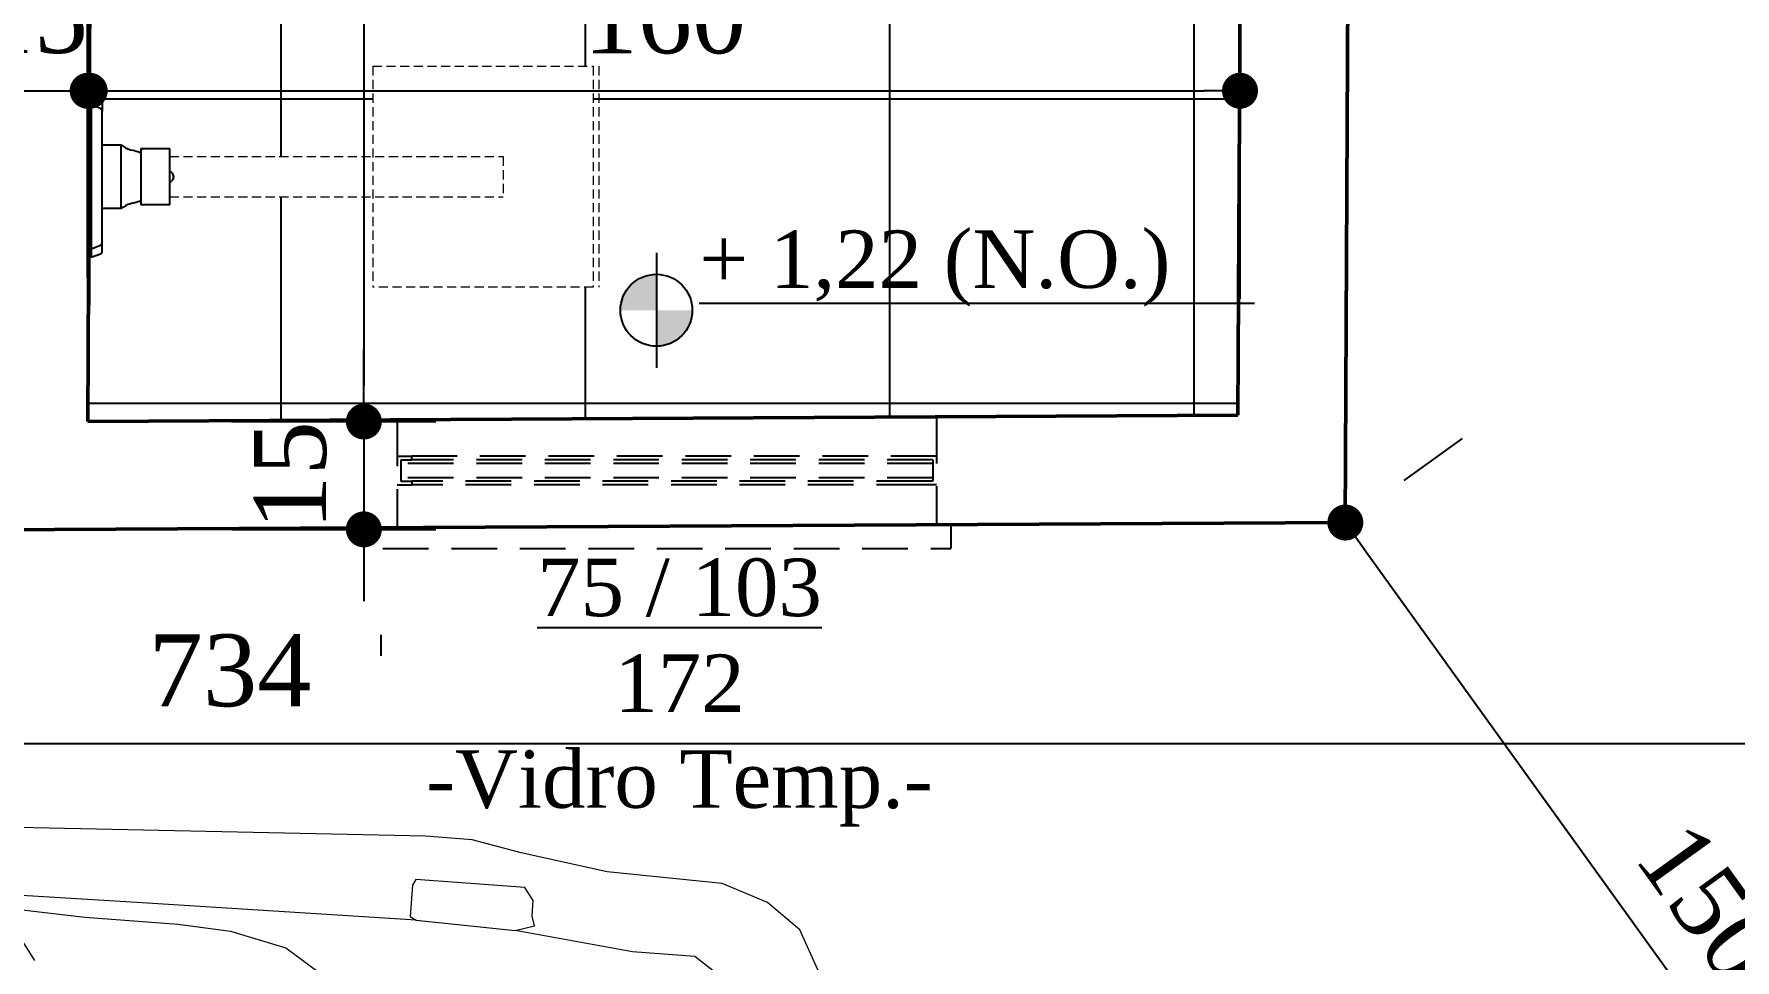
# Model space of a CAD drawing. Header units: millimetres. Extents: x 103208 to 171806, y -164 to 10038.
# Drawn here: x 108850.7 to 109087.3, y 6187.9 to 6316.7 of the extents above; entities that cross this region are included whole.
import ezdxf

# ---------------------------------------------------------------- set-up
doc = ezdxf.new("R2010")
doc.units = ezdxf.units.MM
doc.linetypes.add('HIDDEN', pattern=[9.525, 6.35, -3.175])
for name, color, linetype in [('Hachuria - Moveis', 1, 'Continuous'), ('Piso', 55, 'Continuous'), ('PN010', 1, 'Continuous'), ('Portas-Cotas', 2, 'Continuous'), ('Projeção Janela - Viga', 1, 'HIDDEN'), ('Texto', 2, 'Continuous')]:
    doc.layers.add(name, color=color, linetype=linetype)
for name, color, linetype, lineweight in [('MEDIDAS', 7, 'Continuous', 0), ('Parede Baixa', 5, 'Continuous', 50), ('Portas - Janelas', 2, 'Continuous', 20), ('Projeção Janela', 15, 'HIDDEN', 9), ('Vaga', 184, 'Continuous', 13)]:
    doc.layers.add(name, color=color, linetype=linetype, lineweight=lineweight)
doc.styles.add('Valéria', font='romantic.ttf', dxfattribs={"height": 10})
doc.dimstyles.new('Cota - 50', dxfattribs={"dimtxt": 10, "dimasz": 5, "dimexe": 10, "dimexo": 20, "dimgap": 5, "dimtad": 1, "dimtxsty": 'Valéria', "dimblk": 'DOT', "dimcen": 0, "dimclrd": 12, "dimclre": 12, "dimclrt": 2, "dimazin": 2, "dimtfac": 1, "dimtix": 1, "dimtmove": 0, "dimatfit": 3, "dimldrblk": 'DOT', "dimfxl": 1, "dimarcsym": 0})

# ---------------------------------------------------------------- blocks, each defined once
blk = doc.blocks.new('_Dot')
at = {"color": 0, "linetype": 'ByBlock', "lineweight": -2}
blk.add_line((-0.5, 0), (-1, 0), dxfattribs=at)
at = {"color": 0, "linetype": 'ByBlock', "const_width": 0.5}
blk.add_lwpolyline([(-0.25, 0, 1), (0.25, 0, 1)], format="xyb", close=True, dxfattribs=at)
blk = doc.blocks.new('*D1096')
at = {"layer": 'Defpoints', "color": 0, "transparency": 16777216}
for p in [(109951.63, 6718.85, 9825), (110050.4, 6581.57), (107511.64, 4963.15, 9825)]:
    blk.add_point(p, dxfattribs=at)
at = {"layer": 'MEDIDAS', "color": 12, "lineweight": -2, "transparency": 16777216}
for p, q in [((109963.31, 6702.61), (110056.24, 6573.45)), ((107614.47, 4828.79), (110046.35, 6578.65)), ((107523.32, 4946.91), (107616.25, 4817.75))]:
    blk.add_line(p, q, dxfattribs=at)
at = {"layer": 'MEDIDAS', "color": 12, "lineweight": -2, "transparency": 16777216, "xscale": 5, "yscale": 5, "zscale": 5}
for p, rotation in [((110050.4, 6581.57), 35.73698977606095), ((107610.41, 4825.87), 215.736989776061)]:
    blk.add_blockref('_Dot', p, dxfattribs=dict(at, rotation=rotation))
at = {"layer": 'MEDIDAS', "color": 2, "transparency": 16777216, "insert": (108824.48, 5711.96), "char_height": 10, "attachment_point": 5, "rotation": 35.737, "style": 'Valéria'}
blk.add_mtext('3006', dxfattribs=at)
blk = doc.blocks.new('Audi A4 Cab dessus')
at = {"color": 0, "linetype": 'Continuous', "flags": 128}
for points in [[(-0.5852, 2.3759), (-0.696, 2.3247), (-0.7348, 2.2778), (-0.7613, 2.2123), (-0.7762, 2.0474), (-0.8019, 1.9236), (-0.8198, 1.853), (-0.824, 1.7861), (-0.834, 0.774)], [(0.7584, -0.2673), (0.7669, 0.7224), (0.7321, 1.3788), (0.7164, 1.7697), (0.7075, 1.9136), (0.6778, 2.0813), (0.6697, 2.1669), (0.6293, 2.2367), (0.5811, 2.2532), (0.4536, 2.2926), (0.3571, 2.3256), (0.1476, 2.3432), (0.0137, 2.3517), (-0.1303, 2.3428), (-0.3375, 2.3245), (-0.4383, 2.2905), (-0.5613, 2.2579), (-0.6073, 2.2384), (-0.6562, 2.1743), (-0.6618, 2.085), (-0.6903, 1.9165)], [(-0.713, 1.201), (-0.7024, 1.2989), (-0.6939, 1.4328), (-0.6847, 1.5084), (-0.6618, 1.5876), (-0.6029, 1.6691)], [(-0.677, 1.2032), (-0.6396, 1.2278)], [(-0.7038, 1.774), (-0.7241, 1.3809), (-0.7562, 0.7287), (-0.7561, -0.266), (-0.7475, -0.2711), (-0.7575, -0.2884), (-0.7589, -0.3107), (-0.7553, -0.3243), (-0.7445, -0.3654)]]:
    blk.add_lwpolyline(points, dxfattribs=at)
blk.add_lwpolyline([(-0.6976, 1.9439), (-0.7113, 1.9403), (-0.7336, 1.9417), (-0.7523, 1.9294), (-0.7621, 1.7732), (-0.7535, 1.7682), (-0.7088, 1.7654), (-0.7038, 1.774), (-0.6903, 1.9165)], close=True, dxfattribs=at)
blk = doc.blocks.new('*D1099')
at = {"color": 12, "lineweight": -2, "transparency": 16777216}
for p, q in [((108858.44, 6279), (108858.44, 6318.81)), ((109018.44, 6279.87), (109018.44, 6318.81)), ((108863.44, 6308.81), (109013.44, 6308.81))]:
    blk.add_line(p, q, dxfattribs=at)
at = {"layer": 'Defpoints', "color": 0, "transparency": 16777216}
for p in [(109018.44, 6308.81), (108858.44, 6259, 9825), (109018.44, 6259.87, 9825)]:
    blk.add_point(p, dxfattribs=at)
at = {"color": 12, "lineweight": -2, "transparency": 16777216, "xscale": 5, "yscale": 5, "zscale": 5, "rotation": 180}
blk.add_blockref('_Dot', (108858.44, 6308.81), dxfattribs=at)
at = {"color": 12, "lineweight": -2, "transparency": 16777216, "xscale": 5, "yscale": 5, "zscale": 5}
blk.add_blockref('_Dot', (109018.44, 6308.81), dxfattribs=at)
at = {"color": 2, "transparency": 16777216, "insert": (108938.44, 6318.96), "char_height": 10, "attachment_point": 5, "style": 'Valéria'}
blk.add_mtext('160', dxfattribs=at)
blk = doc.blocks.new('*D1214')
at = {"color": 12, "lineweight": -2, "transparency": 16777216}
for p, q in [((108843.16, 6282.72), (108843.16, 6318.81)), ((108858.15, 6282.8), (108858.15, 6318.81)), ((108838.16, 6308.81), (108833.16, 6308.81)), ((108843.16, 6308.81), (108858.15, 6308.81)), ((108863.15, 6308.81), (108868.15, 6308.81))]:
    blk.add_line(p, q, dxfattribs=at)
at = {"layer": 'Defpoints', "color": 0, "transparency": 16777216}
for p in [(108858.15, 6308.81), (108858.15, 6262.8, 9825), (108843.16, 6262.72, 9825)]:
    blk.add_point(p, dxfattribs=at)
at = {"color": 12, "lineweight": -2, "transparency": 16777216, "xscale": 5, "yscale": 5, "zscale": 5}
blk.add_blockref('_Dot', (108843.16, 6308.81), dxfattribs=at)
at = {"color": 12, "lineweight": -2, "transparency": 16777216, "xscale": 5, "yscale": 5, "zscale": 5, "rotation": 180}
blk.add_blockref('_Dot', (108858.15, 6308.81), dxfattribs=at)
at = {"color": 2, "transparency": 16777216, "insert": (108850.66, 6319), "char_height": 10, "attachment_point": 5, "style": 'Valéria'}
blk.add_mtext('15', dxfattribs=at)
blk = doc.blocks.new('*D1239')
at = {"color": 12, "lineweight": -2, "transparency": 16777216}
for p, q in [((108532.69, 6218.03), (109256.55, 6218.03)), ((109261.55, 6214.6), (109261.55, 6208.03)), ((108527.69, 6211.12), (108527.69, 6208.03))]:
    blk.add_line(p, q, dxfattribs=at)
at = {"layer": 'Defpoints', "color": 0, "transparency": 16777216}
for p in [(109261.55, 6234.6, 9825), (108527.69, 6231.12, 9825), (109261.55, 6218.03)]:
    blk.add_point(p, dxfattribs=at)
at = {"color": 12, "lineweight": -2, "transparency": 16777216, "xscale": 5, "yscale": 5, "zscale": 5, "rotation": 180}
blk.add_blockref('_Dot', (108527.69, 6218.03), dxfattribs=at)
at = {"color": 12, "lineweight": -2, "transparency": 16777216, "xscale": 5, "yscale": 5, "zscale": 5}
blk.add_blockref('_Dot', (109261.55, 6218.03), dxfattribs=at)
at = {"color": 2, "transparency": 16777216, "insert": (108877.96, 6228.13), "char_height": 10, "attachment_point": 5, "style": 'Valéria'}
blk.add_mtext('734', dxfattribs=at)
blk = doc.blocks.new('*D1241')
at = {"color": 12, "lineweight": -2, "transparency": 16777216}
for p, q in [((108879.27, 6497.81), (108906.57, 6497.81)), ((108896.57, 6492.81), (108896.57, 6267.8)), ((108878.15, 6262.8), (108906.57, 6262.8))]:
    blk.add_line(p, q, dxfattribs=at)
at = {"layer": 'Defpoints', "color": 0, "transparency": 16777216}
for p in [(108859.27, 6497.81, 9825), (108858.15, 6262.8, 9825), (108896.57, 6262.8)]:
    blk.add_point(p, dxfattribs=at)
at = {"color": 12, "lineweight": -2, "transparency": 16777216, "xscale": 5, "yscale": 5, "zscale": 5}
for p, rotation in [((108896.57, 6497.81), 90), ((108896.57, 6262.8), 270)]:
    blk.add_blockref('_Dot', p, dxfattribs=dict(at, rotation=rotation))
at = {"color": 2, "transparency": 16777216, "insert": (108886.37, 6380.3), "char_height": 10, "attachment_point": 5, "rotation": 90, "style": 'Valéria'}
blk.add_mtext('235', dxfattribs=at)
blk = doc.blocks.new('*D1242')
at = {"color": 12, "lineweight": -2, "transparency": 16777216}
for p, q in [((108896.57, 6267.8), (108896.57, 6272.8)), ((108878.15, 6262.8), (108906.57, 6262.8)), ((108896.57, 6262.8), (108896.57, 6247.8)), ((108878.24, 6247.8), (108906.57, 6247.8)), ((108896.57, 6242.8), (108896.57, 6237.8))]:
    blk.add_line(p, q, dxfattribs=at)
at = {"layer": 'Defpoints', "color": 0, "transparency": 16777216}
for p in [(108858.15, 6262.8, 9825), (108858.24, 6247.8, 9825), (108896.57, 6247.8)]:
    blk.add_point(p, dxfattribs=at)
at = {"color": 12, "lineweight": -2, "transparency": 16777216, "xscale": 5, "yscale": 5, "zscale": 5}
for p, rotation in [((108896.57, 6262.8), 270), ((108896.57, 6247.8), 90)]:
    blk.add_blockref('_Dot', p, dxfattribs=dict(at, rotation=rotation))
at = {"color": 2, "transparency": 16777216, "insert": (108886.37, 6255.3), "char_height": 10, "attachment_point": 5, "rotation": 90, "style": 'Valéria'}
blk.add_mtext('15', dxfattribs=at)
blk = doc.blocks.new('*D1244')
at = {"color": 12, "lineweight": -2, "transparency": 16777216}
for p, q in [((109049.32, 6260.43), (109041.21, 6254.59)), ((109036.01, 6244.69), (109114.81, 6135.18)), ((109101.49, 6119.44), (109109.61, 6125.28))]:
    blk.add_line(p, q, dxfattribs=at)
at = {"layer": 'Defpoints', "color": 0, "transparency": 16777216}
for p in [(109033.09, 6248.75, 9825), (109117.73, 6131.12, 9825), (109117.73, 6131.12)]:
    blk.add_point(p, dxfattribs=at)
at = {"color": 12, "lineweight": -2, "transparency": 16777216, "xscale": 5, "yscale": 5, "zscale": 5}
for p, rotation in [((109033.09, 6248.75), 125.7361909105316), ((109117.73, 6131.12), 305.7361909105317)]:
    blk.add_blockref('_Dot', p, dxfattribs=dict(at, rotation=rotation))
at = {"color": 2, "transparency": 16777216, "insert": (109083.68, 6195.88), "char_height": 10, "attachment_point": 5, "rotation": 305.7362, "style": 'Valéria'}
blk.add_mtext('150', dxfattribs=at)

msp = doc.modelspace()

# ---------------------------------------------------------------- hatches: boundary and pattern name
at = {"layer": 'Piso'}
h = msp.add_hatch(dxfattribs=at)
h.set_pattern_fill('ANSI37', color=256, scale=13.333333, angle=-45)
h.set_pattern_definition([(360, (-5584.31, 0), (3e-14, 42.333333), []), (90, (-5584.31, 0), (-42.333333, 3e-14), [])])
h.paths.add_polyline_path([(109018.48638, 6332.09151), (108858.48797, 6332.80606), (108858.15428, 6262.8002), (109018.16022, 6263.6656)])
h.paths.add_polyline_path([(108897.79734, 6312.22614), (108928.47923, 6312.22614), (108928.47923, 6281.4828), (108897.79734, 6281.4828), (108897.79734, 6294.05447), (108869.57101, 6294.05447), (108869.57101, 6292.92747), (108865.5612, 6292.92747), (108865.5612, 6293.51302), (108865.23967, 6293.37895), (108864.79613, 6293.244), (108864.45442, 6293.17628), (108864.09595, 6293.0946), (108863.75369, 6292.9774), (108863.42744, 6292.82594), (108863.11716, 6292.64022), (108862.82345, 6292.41916), (108860.19203, 6292.41916), (108860.19203, 6287.80226), (108860.19203, 6286.31287), (108859.973, 6286.13622), (108858.65103, 6285.65447), (108858.65103, 6308.05447), (108860.10131, 6307.52596), (108860.19203, 6307.25914), (108860.19203, 6305.90669), (108860.19203, 6301.28978), (108862.82345, 6301.28978), (108863.1172, 6301.06869), (108863.42762, 6300.88233), (108863.75388, 6300.73146), (108864.096, 6300.61432), (108864.45442, 6300.53266), (108864.79613, 6300.46494), (108865.23967, 6300.32999), (108865.5612, 6300.19592), (108865.5612, 6300.78147), (108869.57101, 6300.78147), (108869.57101, 6299.65447), (108897.79734, 6299.65447)], flags=16)
h.paths.add_polyline_path([(108869.57101, 6296.04), (108869.57101, 6297.7027), (108869.92861, 6297.39728), (108870.09361, 6296.99894), (108870.05978, 6296.5691), (108869.8345, 6296.20147)], flags=0)
h.paths.add_polyline_path([(108870.00433, 6297.27372), (108870.10498, 6296.85447), (108870.00433, 6296.43522), (108869.95669, 6296.37943), (108870.03816, 6296.57612), (108870.08786, 6296.78314), (108870.07115, 6296.99538), (108870.02145, 6297.20239), (108869.8345, 6297.50747), (108869.77195, 6297.5458)], flags=0)
h.paths.add_polyline_path([(108860.1564, 6287.62111), (108860.05434, 6287.41167), (108859.92603, 6287.357), (108860.17034, 6287.58736), (108860.18297, 6287.71249)], flags=0)
h.paths.add_polyline_path([(108942.25932, 6278.28279, -1), (108932.25932, 6278.28279, -1)], flags=16)
h.paths.add_polyline_path([(108924.20264, 6308.21766), (108951.39199, 6308.21766), (108951.39199, 6329.77091), (108924.20264, 6329.77091)], flags=24)
h.paths.add_polyline_path([(108897.63116, 6256.41393), (108897.63116, 6276.20683), (108876.0779, 6276.20683), (108876.0779, 6256.41393)], flags=9)
h.paths.add_polyline_path([(108940.86778, 6276.75025), (109009.05712, 6276.75025), (109009.05712, 6293.99285), (108940.86778, 6293.99285)], flags=24)
at = {"layer": 'Portas - Janelas'}
h = msp.add_hatch(color=256, dxfattribs=at)
edge = h.paths.add_edge_path()
edge.add_arc((108937.25932, 6278.28279), 5, 90, 180)
edge.add_line((108932.25932, 6278.28279), (108937.25932, 6278.28279))
edge.add_line((108937.25932, 6278.28279), (108937.25932, 6283.28279))
edge = h.paths.add_edge_path()
edge.add_arc((108937.25932, 6278.28279), 5, 270, 360)
edge.add_line((108942.25932, 6278.28279), (108937.25932, 6278.28279))
edge.add_line((108937.25932, 6278.28279), (108937.25932, 6273.28279))

# ---------------------------------------------------------------- linework, layer by layer
at = {"layer": 'Hachuria - Moveis'}
for p, q in [((108858.65103, 6308.05447), (108859.92603, 6307.58984)), ((108858.65103, 6308.05447), (108858.65103, 6285.65447)), ((108859.25721, 6306.63692), (108858.65103, 6306.87528)), ((108859.92603, 6306.35194), (108859.25721, 6306.63692)), ((108859.92603, 6307.58984), (108859.99488, 6307.55508)), ((108860.11412, 6306.17459), (108859.92603, 6306.35194)), ((108859.99488, 6307.55508), (108860.05903, 6307.50334)), ((108860.05903, 6307.50334), (108860.11412, 6307.43815)), ((108860.11412, 6307.43815), (108860.1564, 6307.36395)), ((108860.1564, 6306.08783), (108860.11412, 6306.17459)), ((108860.1564, 6307.36395), (108860.18297, 6307.28579)), ((108860.18297, 6305.99645), (108860.1564, 6306.08783)), ((108860.18297, 6307.28579), (108860.19203, 6307.20902)), ((108860.19203, 6305.90669), (108860.18297, 6305.99645)), ((108860.19203, 6307.20902), (108860.19203, 6305.90669)), ((108860.19203, 6301.28978), (108860.19203, 6305.90669)), ((108860.19203, 6292.41916), (108860.19203, 6301.28978)), ((108860.19203, 6301.28978), (108862.82345, 6301.28978)), ((108862.82345, 6301.28978), (108863.1172, 6301.06869)), ((108862.82345, 6292.41916), (108862.82345, 6301.28978)), ((108863.1172, 6301.06869), (108863.42762, 6300.88233)), ((108863.42762, 6300.88233), (108863.75388, 6300.73146)), ((108863.75388, 6300.73146), (108864.096, 6300.61432)), ((108864.096, 6300.61432), (108864.45442, 6300.53266)), ((108865.5612, 6300.78147), (108865.5612, 6300.19592)), ((108865.5612, 6300.78147), (108869.57101, 6300.78147)), ((108869.57101, 6297.66509), (108869.57101, 6300.78147)), ((108864.45442, 6300.53266), (108864.68251, 6300.48746)), ((108864.68251, 6300.48746), (108864.90723, 6300.43114)), ((108864.90723, 6300.43114), (108865.12858, 6300.36379)), ((108865.12858, 6300.36379), (108865.34658, 6300.28541)), ((108865.34658, 6300.28541), (108865.5612, 6300.19592)), ((108865.5612, 6300.19592), (108865.5612, 6293.51302)), ((108869.59043, 6297.65704), (108869.57101, 6297.66509)), ((108869.57101, 6296.04385), (108869.57101, 6297.66509)), ((108869.57101, 6296.04385), (108869.59043, 6296.0519)), ((108869.57101, 6292.92747), (108869.57101, 6296.04385)), ((108869.71094, 6297.58319), (108869.59043, 6297.65704)), ((108869.71094, 6296.12575), (108869.59043, 6296.0519)), ((108869.71094, 6297.58319), (108869.81842, 6297.49139)), ((108869.71094, 6296.12575), (108869.81842, 6296.21755)), ((108869.91022, 6297.38392), (108869.81842, 6297.49139)), ((108869.91022, 6296.32502), (108869.81842, 6296.21755)), ((108869.91022, 6297.38392), (108869.98407, 6297.2634)), ((108869.91022, 6296.32502), (108869.98407, 6296.44554)), ((108870.03816, 6297.13282), (108869.98407, 6297.2634)), ((108869.98407, 6296.44554), (108870.03816, 6296.57612)), ((108870.07115, 6296.99538), (108870.03816, 6297.13282)), ((108870.07115, 6296.71356), (108870.03816, 6296.57612)), ((108870.07115, 6296.99538), (108870.08224, 6296.85447)), ((108870.07115, 6296.71356), (108870.08224, 6296.85447)), ((108865.5612, 6293.51302), (108865.34658, 6293.42353)), ((108865.5612, 6293.51302), (108865.5612, 6292.92747)), ((108862.82345, 6292.41916), (108860.19203, 6292.41916)), ((108860.19203, 6287.80226), (108860.19203, 6292.41916)), ((108863.11716, 6292.64022), (108862.82345, 6292.41916)), ((108863.42744, 6292.82594), (108863.11716, 6292.64022)), ((108863.75369, 6292.9774), (108863.42744, 6292.82594)), ((108864.09595, 6293.0946), (108863.75369, 6292.9774)), ((108864.45442, 6293.17628), (108864.09595, 6293.0946)), ((108864.68251, 6293.22148), (108864.45442, 6293.17628)), ((108864.90723, 6293.2778), (108864.68251, 6293.22148)), ((108865.12858, 6293.34515), (108864.90723, 6293.2778)), ((108865.34658, 6293.42353), (108865.12858, 6293.34515)), ((108869.57101, 6292.92747), (108865.5612, 6292.92747)), ((108858.65103, 6286.83366), (108859.25721, 6287.07202)), ((108859.25721, 6287.07202), (108859.92603, 6287.357)), ((108859.92603, 6287.357), (108860.11412, 6287.53436)), ((108860.11412, 6287.53436), (108860.1564, 6287.62111)), ((108860.1564, 6287.62111), (108860.18297, 6287.71249)), ((108860.18297, 6287.71249), (108860.19203, 6287.80226)), ((108860.19203, 6286.49992), (108860.19203, 6287.80226)), ((108858.65103, 6285.65447), (108859.92603, 6286.1191)), ((108859.92603, 6286.1191), (108859.99488, 6286.15386)), ((108859.99488, 6286.15386), (108860.05903, 6286.2056))]:
    msp.add_line(p, q, dxfattribs=at)
msp.add_circle((108937.25932, 6278.28279), 5, dxfattribs=at)
msp.add_arc((108859.85571, 6286.4747), 0.33727, 307.0748722, 4.2896314, dxfattribs=at)
at = {"layer": 'Parede Baixa'}
for p, q in [((108858.15428, 6262.8002, 9825), (108859.27446, 6497.8097, 9825)), ((109018.16022, 6263.6656, 9825), (109019.2804, 6498.6757, 9825)), ((109033.08928, 6248.74613, 9825), (109034.28057, 6498.6757, 9825)), ((108858.15428, 6262.8002, 9825), (109018.16022, 6263.6656, 9825)), ((108740.77377, 6247.16513, 9825), (109033.30237, 6248.74728, 9825))]:
    msp.add_line(p, q, dxfattribs=at)
at = {"layer": 'PN010'}
for p, q in [((108937.25932, 6286.28279), (108937.25932, 6270.28279)), ((108943.22281, 6279.28279), (109020.45256, 6279.28279))]:
    msp.add_line(p, q, dxfattribs=at)
at = {"layer": 'Projeção Janela', "linetype": 'HIDDEN', "ltscale": 0.2}
for p, q in [((108897.79734, 6312.22614), (108897.79734, 6281.4828)), ((108897.79734, 6312.22614), (108928.47923, 6312.22614)), ((108928.47923, 6312.22614), (108928.47923, 6281.4828)), ((108929.25932, 6312.22614), (108929.25932, 6281.4828)), ((108869.57101, 6299.65447), (108915.93828, 6299.65447)), ((108915.93828, 6299.65447), (108915.93828, 6294.05447)), ((108869.57101, 6294.05447), (108915.93828, 6294.05447)), ((108928.47923, 6281.4828), (108897.79734, 6281.4828))]:
    msp.add_line(p, q, dxfattribs=at)
at = {"layer": 'Projeção Janela - Viga'}
for p, q in [((108901.22447, 6262.92748, 9825), (108901.22447, 6248.03293, 9825)), ((108976.22447, 6263.33312, 9825), (108976.22447, 6248.43857, 9825)), ((108901.22447, 6257.98779, 9825), (108903.22447, 6257.98779, 9825)), ((108901.72447, 6257.48779, 9825), (108901.72447, 6254.48779, 9825)), ((108901.72447, 6257.48779, 9825), (108903.22447, 6257.48779, 9825)), ((108975.72447, 6256.98779, 9825), (108901.72447, 6256.98779, 9825)), ((108976.22447, 6257.98779, 9825), (108903.22447, 6257.98779, 9825)), ((108903.22447, 6257.48779, 9825), (108903.22447, 6257.98779, 9825)), ((108975.72447, 6257.48779, 9825), (108903.22447, 6257.48779, 9825)), ((108975.72447, 6257.48779, 9825), (108975.72447, 6254.48779, 9825)), ((108901.22447, 6253.98779, 9825), (108903.22447, 6253.98779, 9825)), ((108975.72447, 6254.98779, 9825), (108901.72447, 6254.98779, 9825)), ((108901.72447, 6254.48779, 9825), (108903.22447, 6254.48779, 9825)), ((108903.22447, 6254.48779, 9825), (108903.22447, 6253.98779, 9825)), ((108974.22447, 6254.48779, 9825), (108903.22447, 6254.48779, 9825)), ((108974.22447, 6253.98779, 9825), (108903.22447, 6253.98779, 9825)), ((108975.72447, 6254.48779, 9825), (108974.22447, 6254.48779, 9825)), ((108976.22447, 6253.98779, 9825), (108974.22447, 6253.98779, 9825)), ((108978.22272, 6248.44938, 9825), (108978.22272, 6245.12061, 9825)), ((108899.22447, 6245.12061, 9825), (108978.22272, 6245.12061, 9825)), ((108898.94038, 6233.12603, 9825), (108898.94038, 6230.22452, 9825))]:
    msp.add_line(p, q, dxfattribs=at)

# ---------------------------------------------------------------- block references
at = {"layer": 'Vaga', "xscale": 96.996, "yscale": 96.996, "zscale": 96.996, "rotation": 269.3422651819478}
msp.add_blockref('Audi A4 Cab dessus', (108730.9825, 6127.1773), dxfattribs=at)

# ---------------------------------------------------------------- texts
at = {"layer": 'Portas-Cotas', "insert": (108865.48369, 6243.74084, -9825), "char_height": 8, "attachment_point": 1, "style": 'Valéria'}
msp.add_mtext_dynamic_manual_height_columns('\\pxqc;{\\L75 / 103\\P}172\\P-Vidro Temp.-', width=150, gutter_width=50, heights=[0], dxfattribs=at)
at = {"layer": 'Texto', "insert": (108943.22281, 6289.3893), "char_height": 8, "attachment_point": 1, "style": 'Valéria'}
msp.add_mtext('+ 1,22 (N.O.)', dxfattribs=at)

# ---------------------------------------------------------------- dimensions: what is measured, and where the dimension line sits
dim = msp.add_linear_dim(base=(108896.56663, 6262.8002), p1=(108859.27446, 6497.8097, 9825), p2=(108858.15428, 6262.8002, 9825), angle=90, text='235', dimstyle='Cota - 50')
dim.commit()
dim.dimension.update_dxf_attribs({"geometry": '*D1241', "text_midpoint": (108886.37432, 6380.30495)})
dim = msp.add_linear_dim(base=(108858.15428, 6308.80921), p1=(108843.15935, 6262.7191, 9825), p2=(108858.15428, 6262.8002, 9825), text='15', dimstyle='Cota - 50')
dim.commit()
dim.dimension.update_dxf_attribs({"geometry": '*D1214', "text_midpoint": (108850.65682, 6319.00152)})
dim = msp.add_linear_dim(base=(109018.44378, 6308.80937), p1=(108858.43784, 6259.00152, 9825), p2=(109018.44378, 6259.86692, 9825), text='160', dimstyle='Cota - 50', override={"dimtmove": 1})
dim.commit()
dim.dimension.update_dxf_attribs({"geometry": '*D1099', "text_midpoint": (108938.44081, 6318.9573)})
dim = msp.add_linear_dim(base=(108896.56663, 6247.80042), p1=(108858.15428, 6262.8002, 9825), p2=(108858.23541, 6247.80042, 9825), angle=90, dimstyle='Cota - 50')
dim.commit()
dim.dimension.update_dxf_attribs({"geometry": '*D1242', "text_midpoint": (108886.37432, 6255.30031)})
dim = msp.add_aligned_dim(p1=(109033.08928, 6248.74613, 9825), p2=(109117.72632, 6131.11809, 9825), distance=0, text='150', dimstyle='Cota - 50')
dim.commit()
dim.dimension.update_dxf_attribs({"geometry": '*D1244', "text_midpoint": (109083.68105, 6195.88497)})
dim = msp.add_linear_dim(base=(109261.5479, 6218.02717), p1=(108527.69164, 6231.11811, 9825), p2=(109261.5479, 6234.60219, 9825), text='734', dimstyle='Cota - 50')
dim.commit()
dim.dimension.update_dxf_attribs({"geometry": '*D1239', "text_midpoint": (108877.95921, 6218.02717), "dimtype": 160})
at = {"layer": 'MEDIDAS'}
dim = msp.add_aligned_dim(p1=(107511.63637, 4963.1452, 9825), p2=(109951.62649, 6718.84569, 9825), distance=-169.12081, dimstyle='Cota - 50', dxfattribs=at)
dim.commit()
dim.dimension.update_dxf_attribs({"geometry": '*D1096', "text_midpoint": (108824.48199, 5711.9561)})

doc.saveas('drawing.dxf')
